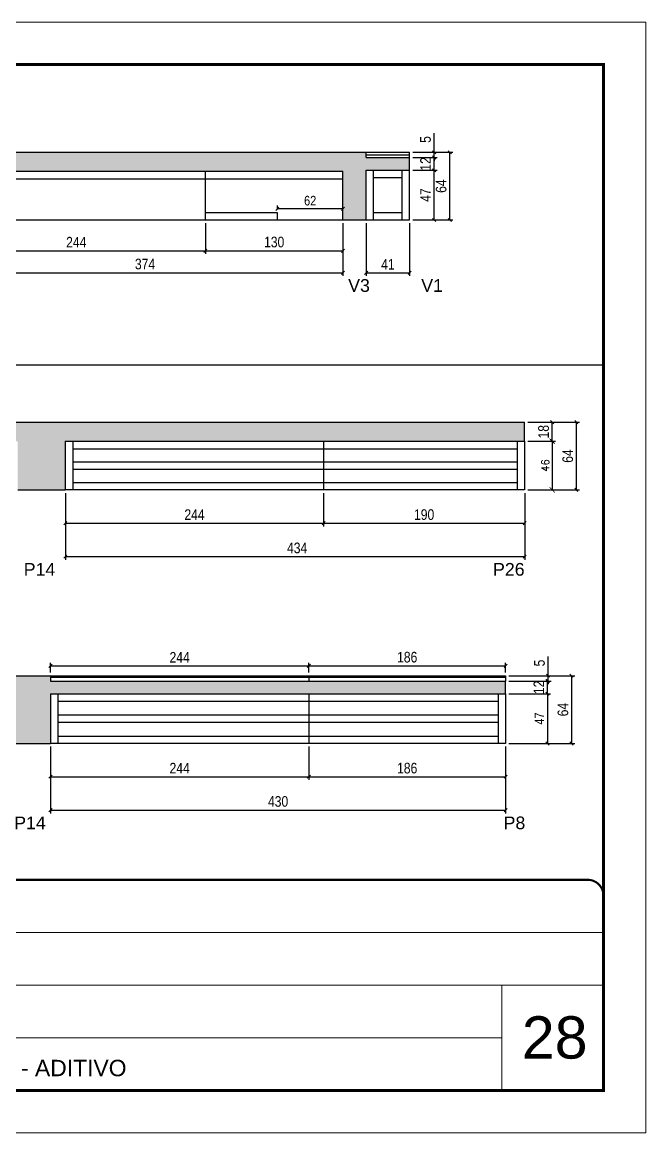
# Model space of a CAD drawing. Extents: x -10448 to -1189, y -11772 to 17235.
# Drawn here: x -4784 to -4195, y 8903 to 9953 of the extents above; entities that cross this region are included whole.
import ezdxf

# ---------------------------------------------------------------- set-up
doc = ezdxf.new("R2010")
doc.units = 0
doc.linetypes.add('CONTINUO', pattern=[0])
doc.linetypes.add('DASHED', pattern=[0.75, 0.5, -0.25])
for name, color, linetype in [('5', 5, 'Continuous'), ('COTA', 241, 'Continuous'), ('Painéis', 200, 'Continuous'), ('SARR_2.2x7', 40, 'Continuous'), ('SARR_EDITAR', 141, 'Continuous')]:
    doc.layers.add(name, color=color, linetype=linetype)
for name, color, linetype, lineweight in [('CARIMBO', 255, 'Continuous', 9), ('Folhas', 255, 'Continuous', 9), ('SARRAFO DE PRESSAO', 251, 'DASHED', 9)]:
    doc.layers.add(name, color=color, linetype=linetype, lineweight=lineweight)
doc.styles.add('ARIAL', font='arial.ttf')
doc.styles.add('COTA TECNICA', font='techl___.ttf', dxfattribs={"height": 10})
doc.styles.add('COTA TECNICA-50', font='techl___.ttf', dxfattribs={"height": 9})
doc.styles.add('Romans', font='romans.shx')
doc.styles.get("Standard").update_dxf_attribs({"font": 'arial.ttf'})
doc.dimstyles.new('COTA PAINEL-50', dxfattribs={"dimtxt": 9, "dimasz": 3, "dimexe": 3, "dimexo": 3, "dimgap": 3, "dimtad": 1, "dimdec": 1, "dimzin": 12, "dimdsep": 46, "dimtxsty": 'COTA TECNICA-50', "dimblk1": 'OBLIQUE', "dimblk2": 'OBLIQUE', "dimsah": 1, "dimcen": 0.9, "dimclrd": 4, "dimclre": 4, "dimclrt": 240, "dimadec": 1, "dimazin": 3, "dimtfac": 1, "dimtdec": 1, "dimtmove": 0, "dimatfit": 3, "dimfxl": 1, "dimtolj": 1, "dimtzin": 12, "dimarcsym": 0})
doc.dimstyles.new('Cota Paínel', dxfattribs={"dimtxt": 7, "dimasz": 5, "dimexe": 3, "dimexo": 3, "dimgap": 3, "dimtad": 1, "dimdec": 1, "dimzin": 12, "dimdsep": 46, "dimtxsty": 'Romans', "dimblk": 'ARCHTICK', "dimcen": 0, "dimclrd": 4, "dimclre": 4, "dimclrt": 1, "dimadec": 1, "dimazin": 3, "dimtfac": 1, "dimtdec": 1, "dimtmove": 0, "dimatfit": 3, "dimldrblk": 'OBLIQUE', "dimfxl": 1, "dimtolj": 1, "dimtzin": 12, "dimarcsym": 0})
doc.dimstyles.new('PAINEL', dxfattribs={"dimtxt": 10, "dimasz": 3, "dimexe": 3, "dimexo": 3, "dimgap": 3, "dimtad": 1, "dimdec": 1, "dimzin": 12, "dimdsep": 46, "dimtxsty": 'COTA TECNICA', "dimblk1": 'OBLIQUE', "dimblk2": 'OBLIQUE', "dimsah": 1, "dimcen": 0.9, "dimclrd": 4, "dimclre": 4, "dimclrt": 240, "dimadec": 1, "dimazin": 3, "dimtfac": 1, "dimtdec": 1, "dimtmove": 0, "dimatfit": 3, "dimfxl": 1, "dimtolj": 1, "dimtzin": 12, "dimarcsym": 0})

# ---------------------------------------------------------------- blocks, each defined once
blk = doc.blocks.new('9999999999')
at = {"color": 30, "linetype": 'CONTINUO'}
for p, q in [((98564.6, 34379.6), (99584, 34379.6)), ((98564.6, 34329.8), (99488, 34329.8)), ((99584, 34329.8), (99488, 34329.8)), ((99488, 34329.8), (99488, 34230.2)), ((98564.6, 34280), (99488, 34280))]:
    blk.add_line(p, q, dxfattribs=at)
at = {"color": 30, "linetype": 'CONTINUO', "const_width": 2}
blk.add_lwpolyline([(99584, 34230.2), (99584, 34414.4, 0.414214), (99569, 34429.4), (98229, 34429.4, 0.414214), (98214, 34414.4), (98214, 34245.2, 0.414214), (98229, 34230.2), (99584, 34230.2)], format="xyb", dxfattribs=at)
at = {"layer": 'Folhas'}
blk.add_lwpolyline([(98139, 34190.2), (99624, 34190.2), (99624, 35240.2), (98139, 35240.2)], close=True, dxfattribs=at)
at = {"layer": 'Folhas', "color": 30, "const_width": 3}
blk.add_lwpolyline([(98214, 34230.2), (99584, 34230.2), (99584, 35200.2), (98214, 35200.2)], close=True, dxfattribs=at)
at = {"color": 7, "linetype": 'Continuous', "ltscale": 5, "style": 'ARIAL'}
blk.add_text('LATERAL DE VIGA - ADITIVO', height=15.483, dxfattribs=at).set_placement((98837.7, 34243.7))
blk = doc.blocks.new('_Oblique')
at = {"color": 0, "linetype": 'ByBlock', "lineweight": -2}
blk.add_line((-0.5, -0.5), (0.5, 0.5), dxfattribs=at)
blk = doc.blocks.new('*D708')
at = {"layer": 'COTA', "color": 4, "linetype": 'ByBlock', "lineweight": -2, "transparency": 16777216}
for p, q in [((-4854.9, 9762.8), (-4854.9, 9733.7)), ((-4610.9, 9762.8), (-4610.9, 9733.7)), ((-4854.9, 9736.7), (-4610.9, 9736.7))]:
    blk.add_line(p, q, dxfattribs=at)
at = {"layer": 'Defpoints', "color": 0, "linetype": 'ByBlock', "transparency": 16777216}
for p in [(-4854.9, 9765.8), (-4610.9, 9765.8), (-4610.9, 9736.7)]:
    blk.add_point(p, dxfattribs=at)
at = {"layer": 'COTA', "color": 4, "linetype": 'ByBlock', "lineweight": -2, "transparency": 16777216, "xscale": 3, "yscale": 3, "zscale": 3, "rotation": 180}
blk.add_blockref('_Oblique', (-4854.9, 9736.7), dxfattribs=at)
at = {"layer": 'COTA', "color": 4, "linetype": 'ByBlock', "lineweight": -2, "transparency": 16777216, "xscale": 3, "yscale": 3, "zscale": 3}
blk.add_blockref('_Oblique', (-4610.9, 9736.7), dxfattribs=at)
at = {"layer": 'COTA', "color": 240, "linetype": 'ByBlock', "transparency": 16777216, "insert": (-4732.9, 9744.8), "char_height": 10, "attachment_point": 5, "style": 'COTA TECNICA'}
blk.add_mtext('\\A1;244', dxfattribs=at)
blk = doc.blocks.new('*D709')
at = {"layer": 'COTA', "color": 4, "linetype": 'ByBlock', "lineweight": -2, "transparency": 16777216}
for p, q in [((-4610.9, 9762.8), (-4610.9, 9733.7)), ((-4480.9, 9762.8), (-4480.9, 9733.7)), ((-4610.9, 9736.7), (-4480.9, 9736.7))]:
    blk.add_line(p, q, dxfattribs=at)
at = {"layer": 'Defpoints', "color": 0, "linetype": 'ByBlock', "transparency": 16777216}
for p in [(-4610.9, 9765.8), (-4480.9, 9765.8), (-4480.9, 9736.7)]:
    blk.add_point(p, dxfattribs=at)
at = {"layer": 'COTA', "color": 4, "linetype": 'ByBlock', "lineweight": -2, "transparency": 16777216, "xscale": 3, "yscale": 3, "zscale": 3, "rotation": 180}
blk.add_blockref('_Oblique', (-4610.9, 9736.7), dxfattribs=at)
at = {"layer": 'COTA', "color": 4, "linetype": 'ByBlock', "lineweight": -2, "transparency": 16777216, "xscale": 3, "yscale": 3, "zscale": 3}
blk.add_blockref('_Oblique', (-4480.9, 9736.7), dxfattribs=at)
at = {"layer": 'COTA', "color": 240, "linetype": 'ByBlock', "transparency": 16777216, "insert": (-4545.9, 9744.9), "char_height": 10, "attachment_point": 5, "style": 'COTA TECNICA'}
blk.add_mtext('\\A1;130', dxfattribs=at)
blk = doc.blocks.new('*D716')
at = {"layer": 'COTA', "color": 4, "linetype": 'ByBlock', "lineweight": -2, "transparency": 16777216}
for p, q in [((-4854.9, 9762.8), (-4854.9, 9712.9)), ((-4480.9, 9762.8), (-4480.9, 9712.9)), ((-4854.9, 9715.9), (-4480.9, 9715.9))]:
    blk.add_line(p, q, dxfattribs=at)
at = {"layer": 'Defpoints', "color": 0, "linetype": 'ByBlock', "transparency": 16777216}
for p in [(-4854.9, 9765.8), (-4480.9, 9765.8), (-4480.9, 9715.9)]:
    blk.add_point(p, dxfattribs=at)
at = {"layer": 'COTA', "color": 4, "linetype": 'ByBlock', "lineweight": -2, "transparency": 16777216, "xscale": 3, "yscale": 3, "zscale": 3, "rotation": 180}
blk.add_blockref('_Oblique', (-4854.9, 9715.9), dxfattribs=at)
at = {"layer": 'COTA', "color": 4, "linetype": 'ByBlock', "lineweight": -2, "transparency": 16777216, "xscale": 3, "yscale": 3, "zscale": 3}
blk.add_blockref('_Oblique', (-4480.9, 9715.9), dxfattribs=at)
at = {"layer": 'COTA', "color": 240, "linetype": 'ByBlock', "transparency": 16777216, "insert": (-4667.9, 9724.1), "char_height": 10, "attachment_point": 5, "style": 'COTA TECNICA'}
blk.add_mtext('\\A1;374', dxfattribs=at)
blk = doc.blocks.new('*D718')
at = {"layer": 'COTA', "color": 4, "linetype": 'ByBlock', "lineweight": -2, "transparency": 16777216}
for p, q in [((-4458.9, 9762.8), (-4458.9, 9712.9)), ((-4417.9, 9762.8), (-4417.9, 9712.9)), ((-4458.9, 9715.9), (-4417.9, 9715.9))]:
    blk.add_line(p, q, dxfattribs=at)
at = {"layer": 'Defpoints', "color": 0, "linetype": 'ByBlock', "transparency": 16777216}
for p in [(-4458.9, 9765.8), (-4417.9, 9765.8), (-4417.9, 9715.9)]:
    blk.add_point(p, dxfattribs=at)
at = {"layer": 'COTA', "color": 4, "linetype": 'ByBlock', "lineweight": -2, "transparency": 16777216, "xscale": 3, "yscale": 3, "zscale": 3, "rotation": 180}
blk.add_blockref('_Oblique', (-4458.9, 9715.9), dxfattribs=at)
at = {"layer": 'COTA', "color": 4, "linetype": 'ByBlock', "lineweight": -2, "transparency": 16777216, "xscale": 3, "yscale": 3, "zscale": 3}
blk.add_blockref('_Oblique', (-4417.9, 9715.9), dxfattribs=at)
at = {"layer": 'COTA', "color": 240, "linetype": 'ByBlock', "transparency": 16777216, "insert": (-4438.4, 9723.9), "char_height": 10, "attachment_point": 5, "style": 'COTA TECNICA'}
blk.add_mtext('\\A1;41', dxfattribs=at)
blk = doc.blocks.new('*D710')
at = {"layer": 'COTA', "color": 4, "linetype": 'ByBlock', "lineweight": -2, "transparency": 16777216}
for p, q in [((-4414.9, 9812.8), (-4391.8, 9812.8)), ((-4394.8, 9765.8), (-4394.8, 9812.8)), ((-4414.9, 9765.8), (-4391.8, 9765.8))]:
    blk.add_line(p, q, dxfattribs=at)
at = {"layer": 'Defpoints', "color": 0, "linetype": 'ByBlock', "transparency": 16777216}
for p in [(-4417.9, 9812.8), (-4394.8, 9812.8), (-4417.9, 9765.8)]:
    blk.add_point(p, dxfattribs=at)
at = {"layer": 'COTA', "color": 4, "linetype": 'ByBlock', "lineweight": -2, "transparency": 16777216, "xscale": 3, "yscale": 3, "zscale": 3}
for p, rotation in [((-4394.8, 9812.8), 90), ((-4394.8, 9765.8), 270)]:
    blk.add_blockref('_Oblique', p, dxfattribs=dict(at, rotation=rotation))
at = {"layer": 'COTA', "color": 240, "linetype": 'ByBlock', "transparency": 16777216, "insert": (-4402.9, 9789.3), "char_height": 10, "attachment_point": 5, "rotation": 90, "style": 'COTA TECNICA'}
blk.add_mtext('\\A1;47', dxfattribs=at)
blk = doc.blocks.new('*D711')
at = {"layer": 'COTA', "color": 4, "linetype": 'ByBlock', "lineweight": -2, "transparency": 16777216}
for p, q in [((-4414.9, 9824.8), (-4391.8, 9824.8)), ((-4394.8, 9812.8), (-4394.8, 9824.8)), ((-4414.9, 9812.8), (-4391.8, 9812.8))]:
    blk.add_line(p, q, dxfattribs=at)
at = {"layer": 'Defpoints', "color": 0, "linetype": 'ByBlock', "transparency": 16777216}
for p in [(-4417.9, 9824.8), (-4394.8, 9824.8), (-4417.9, 9812.8)]:
    blk.add_point(p, dxfattribs=at)
at = {"layer": 'COTA', "color": 4, "linetype": 'ByBlock', "lineweight": -2, "transparency": 16777216, "xscale": 3, "yscale": 3, "zscale": 3}
for p, rotation in [((-4394.8, 9824.8), 90), ((-4394.8, 9812.8), 270)]:
    blk.add_blockref('_Oblique', p, dxfattribs=dict(at, rotation=rotation))
at = {"layer": 'COTA', "color": 240, "linetype": 'ByBlock', "transparency": 16777216, "insert": (-4402.9, 9818.8), "char_height": 10, "attachment_point": 5, "rotation": 90, "style": 'COTA TECNICA'}
blk.add_mtext('\\A1;12', dxfattribs=at)
blk = doc.blocks.new('*D712')
at = {"layer": 'COTA', "color": 4, "linetype": 'ByBlock', "lineweight": -2, "transparency": 16777216}
for p, q in [((-4414.9, 9829.8), (-4377, 9829.8)), ((-4380, 9765.8), (-4380, 9829.8)), ((-4414.9, 9765.8), (-4377, 9765.8))]:
    blk.add_line(p, q, dxfattribs=at)
at = {"layer": 'Defpoints', "color": 0, "linetype": 'ByBlock', "transparency": 16777216}
for p in [(-4417.9, 9829.8), (-4380, 9829.8), (-4417.9, 9765.8)]:
    blk.add_point(p, dxfattribs=at)
at = {"layer": 'COTA', "color": 4, "linetype": 'ByBlock', "lineweight": -2, "transparency": 16777216, "xscale": 3, "yscale": 3, "zscale": 3}
for p, rotation in [((-4380, 9829.8), 90), ((-4380, 9765.8), 270)]:
    blk.add_blockref('_Oblique', p, dxfattribs=dict(at, rotation=rotation))
at = {"layer": 'COTA', "color": 240, "linetype": 'ByBlock', "transparency": 16777216, "insert": (-4388.1, 9797.8), "char_height": 10, "attachment_point": 5, "rotation": 90, "style": 'COTA TECNICA'}
blk.add_mtext('\\A1;64', dxfattribs=at)
blk = doc.blocks.new('*D719')
at = {"layer": 'COTA', "color": 4, "linetype": 'ByBlock', "lineweight": -2, "transparency": 16777216}
for p, q in [((-4394.8, 9829.8), (-4394.8, 9847.9)), ((-4414.9, 9829.8), (-4391.8, 9829.8)), ((-4394.8, 9824.8), (-4394.8, 9829.8)), ((-4414.9, 9824.8), (-4391.8, 9824.8)), ((-4394.8, 9824.8), (-4394.8, 9821.8))]:
    blk.add_line(p, q, dxfattribs=at)
at = {"layer": 'Defpoints', "color": 0, "linetype": 'ByBlock', "transparency": 16777216}
for p in [(-4417.9, 9829.8), (-4394.8, 9829.8), (-4417.9, 9824.8)]:
    blk.add_point(p, dxfattribs=at)
at = {"layer": 'COTA', "color": 4, "linetype": 'ByBlock', "lineweight": -2, "transparency": 16777216, "xscale": 3, "yscale": 3, "zscale": 3}
for p, rotation in [((-4394.8, 9829.8), 270), ((-4394.8, 9824.8), 90)]:
    blk.add_blockref('_Oblique', p, dxfattribs=dict(at, rotation=rotation))
at = {"layer": 'COTA', "color": 240, "linetype": 'ByBlock', "transparency": 16777216, "insert": (-4402.9, 9841.9), "char_height": 10, "attachment_point": 5, "rotation": 90, "style": 'COTA TECNICA'}
blk.add_mtext('\\A1;5', dxfattribs=at)
blk = doc.blocks.new('*D723')
at = {"layer": 'COTA', "color": 4, "linetype": 'ByBlock', "lineweight": -2, "transparency": 16777216}
for p, q in [((-4542.9, 9775.8), (-4542.9, 9779.4)), ((-4480.9, 9776.4), (-4542.9, 9776.4)), ((-4480.9, 9768.8), (-4480.9, 9779.4))]:
    blk.add_line(p, q, dxfattribs=at)
at = {"layer": 'Defpoints', "color": 0, "linetype": 'ByBlock', "transparency": 16777216}
for p in [(-4542.9, 9776.4), (-4542.9, 9772.8), (-4480.9, 9765.8)]:
    blk.add_point(p, dxfattribs=at)
at = {"layer": 'COTA', "color": 4, "linetype": 'ByBlock', "lineweight": -2, "transparency": 16777216, "xscale": 3, "yscale": 3, "zscale": 3, "rotation": 180}
blk.add_blockref('_Oblique', (-4542.9, 9776.4), dxfattribs=at)
at = {"layer": 'COTA', "color": 4, "linetype": 'ByBlock', "lineweight": -2, "transparency": 16777216, "xscale": 3, "yscale": 3, "zscale": 3}
blk.add_blockref('_Oblique', (-4480.9, 9776.4), dxfattribs=at)
at = {"layer": 'COTA', "color": 240, "linetype": 'ByBlock', "transparency": 16777216, "insert": (-4511.9, 9784), "char_height": 9, "attachment_point": 5, "style": 'COTA TECNICA-50'}
blk.add_mtext('\\A1;62', dxfattribs=at)
blk = doc.blocks.new('*D741')
at = {"layer": 'COTA', "color": 4, "linetype": 'ByBlock', "lineweight": -2, "transparency": 16777216}
for p, q in [((-4743.2, 9507.6), (-4743.2, 9476.1)), ((-4499.2, 9507.6), (-4499.2, 9476.1)), ((-4743.2, 9479.1), (-4499.2, 9479.1))]:
    blk.add_line(p, q, dxfattribs=at)
at = {"layer": 'Defpoints', "color": 0, "linetype": 'ByBlock', "transparency": 16777216}
for p in [(-4743.2, 9510.6), (-4499.2, 9510.6), (-4499.2, 9479.1)]:
    blk.add_point(p, dxfattribs=at)
at = {"layer": 'COTA', "color": 4, "linetype": 'ByBlock', "lineweight": -2, "transparency": 16777216, "xscale": 3, "yscale": 3, "zscale": 3, "rotation": 180}
blk.add_blockref('_Oblique', (-4743.2, 9479.1), dxfattribs=at)
at = {"layer": 'COTA', "color": 4, "linetype": 'ByBlock', "lineweight": -2, "transparency": 16777216, "xscale": 3, "yscale": 3, "zscale": 3}
blk.add_blockref('_Oblique', (-4499.2, 9479.1), dxfattribs=at)
at = {"layer": 'COTA', "color": 240, "linetype": 'ByBlock', "transparency": 16777216, "insert": (-4621.2, 9487.2), "char_height": 10, "attachment_point": 5, "style": 'COTA TECNICA'}
blk.add_mtext('\\A1;244', dxfattribs=at)
blk = doc.blocks.new('*D728')
at = {"layer": 'COTA', "color": 4, "linetype": 'ByBlock', "lineweight": -2, "transparency": 16777216}
for p, q in [((-4499.2, 9507.6), (-4499.2, 9476.1)), ((-4309.2, 9507.6), (-4309.2, 9476.1)), ((-4499.2, 9479.1), (-4309.2, 9479.1))]:
    blk.add_line(p, q, dxfattribs=at)
at = {"layer": 'Defpoints', "color": 0, "linetype": 'ByBlock', "transparency": 16777216}
for p in [(-4499.2, 9510.6), (-4309.2, 9510.6), (-4309.2, 9479.1)]:
    blk.add_point(p, dxfattribs=at)
at = {"layer": 'COTA', "color": 4, "linetype": 'ByBlock', "lineweight": -2, "transparency": 16777216, "xscale": 3, "yscale": 3, "zscale": 3, "rotation": 180}
blk.add_blockref('_Oblique', (-4499.2, 9479.1), dxfattribs=at)
at = {"layer": 'COTA', "color": 4, "linetype": 'ByBlock', "lineweight": -2, "transparency": 16777216, "xscale": 3, "yscale": 3, "zscale": 3}
blk.add_blockref('_Oblique', (-4309.2, 9479.1), dxfattribs=at)
at = {"layer": 'COTA', "color": 240, "linetype": 'ByBlock', "transparency": 16777216, "insert": (-4404.2, 9487.2), "char_height": 10, "attachment_point": 5, "style": 'COTA TECNICA'}
blk.add_mtext('\\A1;190', dxfattribs=at)
blk = doc.blocks.new('*D729')
at = {"layer": 'COTA', "color": 4, "linetype": 'ByBlock', "lineweight": -2, "transparency": 16777216}
for p, q in [((-4743.2, 9507.6), (-4743.2, 9444.5)), ((-4309.2, 9507.6), (-4309.2, 9444.5)), ((-4743.2, 9447.5), (-4309.2, 9447.5))]:
    blk.add_line(p, q, dxfattribs=at)
at = {"layer": 'Defpoints', "color": 0, "linetype": 'ByBlock', "transparency": 16777216}
for p in [(-4743.2, 9510.6), (-4309.2, 9510.6), (-4309.2, 9447.5)]:
    blk.add_point(p, dxfattribs=at)
at = {"layer": 'COTA', "color": 4, "linetype": 'ByBlock', "lineweight": -2, "transparency": 16777216, "xscale": 3, "yscale": 3, "zscale": 3, "rotation": 180}
blk.add_blockref('_Oblique', (-4743.2, 9447.5), dxfattribs=at)
at = {"layer": 'COTA', "color": 4, "linetype": 'ByBlock', "lineweight": -2, "transparency": 16777216, "xscale": 3, "yscale": 3, "zscale": 3}
blk.add_blockref('_Oblique', (-4309.2, 9447.5), dxfattribs=at)
at = {"layer": 'COTA', "color": 240, "linetype": 'ByBlock', "transparency": 16777216, "insert": (-4524.2, 9455.7), "char_height": 10, "attachment_point": 5, "style": 'COTA TECNICA'}
blk.add_mtext('\\A1;434', dxfattribs=at)
blk = doc.blocks.new('_ArchTick')
at = {"color": 0, "linetype": 'ByBlock', "const_width": 0.15}
blk.add_lwpolyline([(-0.5, -0.5), (0.5, 0.5)], dxfattribs=at)
blk = doc.blocks.new('*D730')
at = {"layer": 'COTA', "color": 4, "lineweight": -2, "transparency": 16777216}
for p, q in [((-4306.2, 9556.6), (-4280.2, 9556.6)), ((-4283.2, 9556.6), (-4283.2, 9510.6)), ((-4306.2, 9510.6), (-4280.2, 9510.6))]:
    blk.add_line(p, q, dxfattribs=at)
at = {"layer": 'Defpoints', "color": 0, "transparency": 16777216}
for p in [(-4309.2, 9556.6), (-4309.2, 9510.6), (-4283.2, 9510.6)]:
    blk.add_point(p, dxfattribs=at)
at = {"layer": 'COTA', "color": 4, "lineweight": -2, "transparency": 16777216, "xscale": 5, "yscale": 5, "zscale": 5}
for p, rotation in [((-4283.2, 9556.6), 90), ((-4283.2, 9510.6), 270)]:
    blk.add_blockref('_ArchTick', p, dxfattribs=dict(at, rotation=rotation))
at = {"layer": 'COTA', "color": 1, "transparency": 16777216, "insert": (-4289.7, 9533.6), "char_height": 7, "attachment_point": 5, "rotation": 90, "style": 'Romans'}
blk.add_mtext('\\A1;46', dxfattribs=at)
blk = doc.blocks.new('*D731')
at = {"layer": 'COTA', "color": 4, "linetype": 'ByBlock', "lineweight": -2, "transparency": 16777216}
for p, q in [((-4306.2, 9574.6), (-4280.2, 9574.6)), ((-4283.2, 9556.6), (-4283.2, 9574.6)), ((-4306.2, 9556.6), (-4280.2, 9556.6))]:
    blk.add_line(p, q, dxfattribs=at)
at = {"layer": 'Defpoints', "color": 0, "linetype": 'ByBlock', "transparency": 16777216}
for p in [(-4309.2, 9574.6), (-4283.2, 9574.6), (-4309.2, 9556.6)]:
    blk.add_point(p, dxfattribs=at)
at = {"layer": 'COTA', "color": 4, "linetype": 'ByBlock', "lineweight": -2, "transparency": 16777216, "xscale": 3, "yscale": 3, "zscale": 3}
for p, rotation in [((-4283.2, 9574.6), 90), ((-4283.2, 9556.6), 270)]:
    blk.add_blockref('_Oblique', p, dxfattribs=dict(at, rotation=rotation))
at = {"layer": 'COTA', "color": 240, "linetype": 'ByBlock', "transparency": 16777216, "insert": (-4291.3, 9565.6), "char_height": 10, "attachment_point": 5, "rotation": 90, "style": 'COTA TECNICA'}
blk.add_mtext('\\A1;18', dxfattribs=at)
blk = doc.blocks.new('*D732')
at = {"layer": 'COTA', "color": 4, "linetype": 'ByBlock', "lineweight": -2, "transparency": 16777216}
for p, q in [((-4306.2, 9574.6), (-4257.4, 9574.6)), ((-4260.4, 9574.6), (-4260.4, 9510.6)), ((-4306.2, 9510.6), (-4257.4, 9510.6))]:
    blk.add_line(p, q, dxfattribs=at)
at = {"layer": 'Defpoints', "color": 0, "linetype": 'ByBlock', "transparency": 16777216}
for p in [(-4309.2, 9574.6), (-4309.2, 9510.6), (-4260.4, 9510.6)]:
    blk.add_point(p, dxfattribs=at)
at = {"layer": 'COTA', "color": 4, "linetype": 'ByBlock', "lineweight": -2, "transparency": 16777216, "xscale": 3, "yscale": 3, "zscale": 3}
for p, rotation in [((-4260.4, 9574.6), 90), ((-4260.4, 9510.6), 270)]:
    blk.add_blockref('_Oblique', p, dxfattribs=dict(at, rotation=rotation))
at = {"layer": 'COTA', "color": 240, "linetype": 'ByBlock', "transparency": 16777216, "insert": (-4268.5, 9542.6), "char_height": 10, "attachment_point": 5, "rotation": 90, "style": 'COTA TECNICA'}
blk.add_mtext('\\A1;64', dxfattribs=at)
blk = doc.blocks.new('*D744')
at = {"layer": 'COTA', "color": 4, "linetype": 'ByBlock', "lineweight": -2, "transparency": 16777216}
for p, q in [((-4757.2, 9267.9), (-4757.2, 9236.4)), ((-4513.2, 9267.9), (-4513.2, 9236.4)), ((-4757.2, 9239.4), (-4513.2, 9239.4))]:
    blk.add_line(p, q, dxfattribs=at)
at = {"layer": 'Defpoints', "color": 0, "linetype": 'ByBlock', "transparency": 16777216}
for p in [(-4757.2, 9270.9), (-4513.2, 9270.9), (-4513.2, 9239.4)]:
    blk.add_point(p, dxfattribs=at)
at = {"layer": 'COTA', "color": 4, "linetype": 'ByBlock', "lineweight": -2, "transparency": 16777216, "xscale": 3, "yscale": 3, "zscale": 3, "rotation": 180}
blk.add_blockref('_Oblique', (-4757.2, 9239.4), dxfattribs=at)
at = {"layer": 'COTA', "color": 4, "linetype": 'ByBlock', "lineweight": -2, "transparency": 16777216, "xscale": 3, "yscale": 3, "zscale": 3}
blk.add_blockref('_Oblique', (-4513.2, 9239.4), dxfattribs=at)
at = {"layer": 'COTA', "color": 240, "linetype": 'ByBlock', "transparency": 16777216, "insert": (-4635.2, 9247.5), "char_height": 10, "attachment_point": 5, "style": 'COTA TECNICA'}
blk.add_mtext('\\A1;244', dxfattribs=at)
blk = doc.blocks.new('*D745')
at = {"layer": 'COTA', "color": 4, "linetype": 'ByBlock', "lineweight": -2, "transparency": 16777216}
for p, q in [((-4513.2, 9267.9), (-4513.2, 9236.4)), ((-4327.2, 9267.9), (-4327.2, 9236.4)), ((-4513.2, 9239.4), (-4327.2, 9239.4))]:
    blk.add_line(p, q, dxfattribs=at)
at = {"layer": 'Defpoints', "color": 0, "linetype": 'ByBlock', "transparency": 16777216}
for p in [(-4513.2, 9270.9), (-4327.2, 9270.9), (-4327.2, 9239.4)]:
    blk.add_point(p, dxfattribs=at)
at = {"layer": 'COTA', "color": 4, "linetype": 'ByBlock', "lineweight": -2, "transparency": 16777216, "xscale": 3, "yscale": 3, "zscale": 3, "rotation": 180}
blk.add_blockref('_Oblique', (-4513.2, 9239.4), dxfattribs=at)
at = {"layer": 'COTA', "color": 4, "linetype": 'ByBlock', "lineweight": -2, "transparency": 16777216, "xscale": 3, "yscale": 3, "zscale": 3}
blk.add_blockref('_Oblique', (-4327.2, 9239.4), dxfattribs=at)
at = {"layer": 'COTA', "color": 240, "linetype": 'ByBlock', "transparency": 16777216, "insert": (-4420.2, 9247.5), "char_height": 10, "attachment_point": 5, "style": 'COTA TECNICA'}
blk.add_mtext('\\A1;186', dxfattribs=at)
blk = doc.blocks.new('*D734')
at = {"layer": 'COTA', "color": 4, "linetype": 'ByBlock', "lineweight": -2, "transparency": 16777216}
for p, q in [((-4757.2, 9267.9), (-4757.2, 9204.8)), ((-4327.2, 9267.9), (-4327.2, 9204.8)), ((-4757.2, 9207.8), (-4327.2, 9207.8))]:
    blk.add_line(p, q, dxfattribs=at)
at = {"layer": 'Defpoints', "color": 0, "linetype": 'ByBlock', "transparency": 16777216}
for p in [(-4757.2, 9270.9), (-4327.2, 9270.9), (-4327.2, 9207.8)]:
    blk.add_point(p, dxfattribs=at)
at = {"layer": 'COTA', "color": 4, "linetype": 'ByBlock', "lineweight": -2, "transparency": 16777216, "xscale": 3, "yscale": 3, "zscale": 3, "rotation": 180}
blk.add_blockref('_Oblique', (-4757.2, 9207.8), dxfattribs=at)
at = {"layer": 'COTA', "color": 4, "linetype": 'ByBlock', "lineweight": -2, "transparency": 16777216, "xscale": 3, "yscale": 3, "zscale": 3}
blk.add_blockref('_Oblique', (-4327.2, 9207.8), dxfattribs=at)
at = {"layer": 'COTA', "color": 240, "linetype": 'ByBlock', "transparency": 16777216, "insert": (-4542.2, 9216), "char_height": 10, "attachment_point": 5, "style": 'COTA TECNICA'}
blk.add_mtext('\\A1;430', dxfattribs=at)
blk = doc.blocks.new('*D746')
at = {"layer": 'COTA', "color": 4, "linetype": 'ByBlock', "lineweight": -2, "transparency": 16777216}
for p, q in [((-4757.2, 9337.9), (-4757.2, 9347.2)), ((-4513.2, 9337.9), (-4513.2, 9347.2)), ((-4757.2, 9344.2), (-4513.2, 9344.2))]:
    blk.add_line(p, q, dxfattribs=at)
at = {"layer": 'Defpoints', "color": 0, "linetype": 'ByBlock', "transparency": 16777216}
for p in [(-4757.2, 9334.9), (-4513.2, 9344.2), (-4513.2, 9334.9)]:
    blk.add_point(p, dxfattribs=at)
at = {"layer": 'COTA', "color": 4, "linetype": 'ByBlock', "lineweight": -2, "transparency": 16777216, "xscale": 3, "yscale": 3, "zscale": 3, "rotation": 180}
blk.add_blockref('_Oblique', (-4757.2, 9344.2), dxfattribs=at)
at = {"layer": 'COTA', "color": 4, "linetype": 'ByBlock', "lineweight": -2, "transparency": 16777216, "xscale": 3, "yscale": 3, "zscale": 3}
blk.add_blockref('_Oblique', (-4513.2, 9344.2), dxfattribs=at)
at = {"layer": 'COTA', "color": 240, "linetype": 'ByBlock', "transparency": 16777216, "insert": (-4635.2, 9352.3), "char_height": 10, "attachment_point": 5, "style": 'COTA TECNICA'}
blk.add_mtext('\\A1;244', dxfattribs=at)
blk = doc.blocks.new('*D747')
at = {"layer": 'COTA', "color": 4, "linetype": 'ByBlock', "lineweight": -2, "transparency": 16777216}
for p, q in [((-4513.2, 9337.9), (-4513.2, 9347.2)), ((-4327.2, 9337.9), (-4327.2, 9347.2)), ((-4513.2, 9344.2), (-4327.2, 9344.2))]:
    blk.add_line(p, q, dxfattribs=at)
at = {"layer": 'Defpoints', "color": 0, "linetype": 'ByBlock', "transparency": 16777216}
for p in [(-4513.2, 9334.9), (-4327.2, 9344.2), (-4327.2, 9334.9)]:
    blk.add_point(p, dxfattribs=at)
at = {"layer": 'COTA', "color": 4, "linetype": 'ByBlock', "lineweight": -2, "transparency": 16777216, "xscale": 3, "yscale": 3, "zscale": 3, "rotation": 180}
blk.add_blockref('_Oblique', (-4513.2, 9344.2), dxfattribs=at)
at = {"layer": 'COTA', "color": 4, "linetype": 'ByBlock', "lineweight": -2, "transparency": 16777216, "xscale": 3, "yscale": 3, "zscale": 3}
blk.add_blockref('_Oblique', (-4327.2, 9344.2), dxfattribs=at)
at = {"layer": 'COTA', "color": 240, "linetype": 'ByBlock', "transparency": 16777216, "insert": (-4420.2, 9352.4), "char_height": 10, "attachment_point": 5, "style": 'COTA TECNICA'}
blk.add_mtext('\\A1;186', dxfattribs=at)
blk = doc.blocks.new('*D736')
at = {"layer": 'COTA', "color": 4, "linetype": 'ByBlock', "lineweight": -2, "transparency": 16777216}
for p, q in [((-4324.2, 9317.9), (-4284.7, 9317.9)), ((-4287.7, 9317.9), (-4287.7, 9270.9)), ((-4324.2, 9270.9), (-4284.7, 9270.9))]:
    blk.add_line(p, q, dxfattribs=at)
at = {"layer": 'Defpoints', "color": 0, "linetype": 'ByBlock', "transparency": 16777216}
for p in [(-4327.2, 9317.9), (-4327.2, 9270.9), (-4287.7, 9270.9)]:
    blk.add_point(p, dxfattribs=at)
at = {"layer": 'COTA', "color": 4, "linetype": 'ByBlock', "lineweight": -2, "transparency": 16777216, "xscale": 3, "yscale": 3, "zscale": 3}
for p, rotation in [((-4287.7, 9317.9), 90), ((-4287.7, 9270.9), 270)]:
    blk.add_blockref('_Oblique', p, dxfattribs=dict(at, rotation=rotation))
at = {"layer": 'COTA', "color": 240, "linetype": 'ByBlock', "transparency": 16777216, "insert": (-4295.3, 9294.4), "char_height": 9, "attachment_point": 5, "rotation": 90, "style": 'COTA TECNICA-50'}
blk.add_mtext('\\A1;47', dxfattribs=at)
blk = doc.blocks.new('*D737')
at = {"layer": 'COTA', "color": 4, "linetype": 'ByBlock', "lineweight": -2, "transparency": 16777216}
for p, q in [((-4324.2, 9329.9), (-4284.7, 9329.9)), ((-4287.7, 9317.9), (-4287.7, 9329.9)), ((-4324.2, 9317.9), (-4284.7, 9317.9))]:
    blk.add_line(p, q, dxfattribs=at)
at = {"layer": 'Defpoints', "color": 0, "linetype": 'ByBlock', "transparency": 16777216}
for p in [(-4327.2, 9329.9), (-4287.7, 9329.9), (-4327.2, 9317.9)]:
    blk.add_point(p, dxfattribs=at)
at = {"layer": 'COTA', "color": 4, "linetype": 'ByBlock', "lineweight": -2, "transparency": 16777216, "xscale": 3, "yscale": 3, "zscale": 3}
for p, rotation in [((-4287.7, 9329.9), 90), ((-4287.7, 9317.9), 270)]:
    blk.add_blockref('_Oblique', p, dxfattribs=dict(at, rotation=rotation))
at = {"layer": 'COTA', "color": 240, "linetype": 'ByBlock', "transparency": 16777216, "insert": (-4295.8, 9323.9), "char_height": 10, "attachment_point": 5, "rotation": 90, "style": 'COTA TECNICA'}
blk.add_mtext('\\A1;12', dxfattribs=at)
blk = doc.blocks.new('*D738')
at = {"layer": 'COTA', "color": 4, "linetype": 'ByBlock', "lineweight": -2, "transparency": 16777216}
for p, q in [((-4324.2, 9334.9), (-4261.9, 9334.9)), ((-4264.9, 9334.9), (-4264.9, 9270.9)), ((-4324.2, 9270.9), (-4261.9, 9270.9))]:
    blk.add_line(p, q, dxfattribs=at)
at = {"layer": 'Defpoints', "color": 0, "linetype": 'ByBlock', "transparency": 16777216}
for p in [(-4327.2, 9334.9), (-4327.2, 9270.9), (-4264.9, 9270.9)]:
    blk.add_point(p, dxfattribs=at)
at = {"layer": 'COTA', "color": 4, "linetype": 'ByBlock', "lineweight": -2, "transparency": 16777216, "xscale": 3, "yscale": 3, "zscale": 3}
for p, rotation in [((-4264.9, 9334.9), 90), ((-4264.9, 9270.9), 270)]:
    blk.add_blockref('_Oblique', p, dxfattribs=dict(at, rotation=rotation))
at = {"layer": 'COTA', "color": 240, "linetype": 'ByBlock', "transparency": 16777216, "insert": (-4273, 9302.9), "char_height": 10, "attachment_point": 5, "rotation": 90, "style": 'COTA TECNICA'}
blk.add_mtext('\\A1;64', dxfattribs=at)
blk = doc.blocks.new('*D739')
at = {"layer": 'COTA', "color": 4, "linetype": 'ByBlock', "lineweight": -2, "transparency": 16777216}
for p, q in [((-4287.1, 9334.9), (-4287.1, 9353)), ((-4324.2, 9334.9), (-4284.1, 9334.9)), ((-4287.1, 9329.9), (-4287.1, 9334.9)), ((-4324.2, 9329.9), (-4284.1, 9329.9)), ((-4287.1, 9329.9), (-4287.1, 9326.9))]:
    blk.add_line(p, q, dxfattribs=at)
at = {"layer": 'Defpoints', "color": 0, "linetype": 'ByBlock', "transparency": 16777216}
for p in [(-4327.2, 9334.9), (-4287.1, 9334.9), (-4327.2, 9329.9)]:
    blk.add_point(p, dxfattribs=at)
at = {"layer": 'COTA', "color": 4, "linetype": 'ByBlock', "lineweight": -2, "transparency": 16777216, "xscale": 3, "yscale": 3, "zscale": 3}
for p, rotation in [((-4287.1, 9334.9), 270), ((-4287.1, 9329.9), 90)]:
    blk.add_blockref('_Oblique', p, dxfattribs=dict(at, rotation=rotation))
at = {"layer": 'COTA', "color": 240, "linetype": 'ByBlock', "transparency": 16777216, "insert": (-4295.2, 9346.9), "char_height": 10, "attachment_point": 5, "rotation": 90, "style": 'COTA TECNICA'}
blk.add_mtext('\\A1;5', dxfattribs=at)

msp = doc.modelspace()

# ---------------------------------------------------------------- hatches: boundary and pattern name
at = {"layer": 'COTA', "linetype": 'ByBlock'}
h = msp.add_hatch(dxfattribs=at)
h.set_pattern_fill('AR-CONC', color=256, scale=0.03)
h.set_pattern_definition([(50, (-140824.2664, -16075.7513), (5.46554007, -0.47817257), [0.5715, -6.2865]), (355, (-140824.2664, -16075.7513), (-1.05730264, 5.73170536), [0.4572, -5.02921753]), (100.4514447, (-140823.811, -16075.791), (4.40823741, 5.25353256), [0.48570026, -5.34270734]), (46.1842, (-140824.2664, -16074.227), (8.13237123, -1.26126984), [0.85725, -9.42975]), (96.6355576, (-140823.589, -16074.3324), (7.122124, 7.42278374), [0.7285507, -8.01406824]), (351.184151, (-140824.266, -16074.227), (7.122124, 7.42278374), [0.685799, -7.54379196]), (21, (-140823.5044, -16074.6083), (4.54843174, -3.06795595), [0.5715, -6.2865]), (326, (-140823.5044, -16074.6083), (1.85406085, 5.52563898), [0.4572, -5.0292]), (71.451445, (-140823.1253, -16074.864), (6.40249258, 2.45768307), [0.48570026, -5.34269813]), (37.5, (-140824.2664, -16075.7513), (0.092658098, 2.536651166), [0, -4.96824, 0, -5.1054, 0, -5.04825]), (7.5, (-140824.2664, -16075.7513), (2.004589875, 3.005417245), [0, -2.91084, 0, -4.85394, 0, -1.92405]), (327.5, (-140825.9656, -16075.7513), (4.067717855, -0.17186232), [0, -1.905, 0, -5.9436, 0, -7.8867]), (317.5, (-140826.7276, -16075.7513), (4.44387544, 0.76279473), [0, -2.4765, 0, -3.94716, 0, -5.6007])])
h.paths.add_polyline_path([(-4417.93, 9812.81), (-4417.93, 9824.81), (-4458.93, 9824.81), (-4458.93, 9829.81), (-4854.93, 9829.81), (-4854.93, 9811.81), (-4480.93, 9811.81), (-4480.93, 9765.81), (-4458.93, 9765.81), (-4458.93, 9812.81)])
h = msp.add_hatch(dxfattribs=at)
h.set_pattern_fill('AR-CONC', color=256, scale=0.03)
h.set_pattern_definition([(50, (-134700.7827, -16330.2063), (5.46554007, -0.47817257), [0.5715, -6.2865]), (355, (-134700.7827, -16330.2063), (-1.05730264, 5.73170536), [0.4572, -5.02921753]), (100.4514447, (-134700.327, -16330.246), (4.40823741, 5.25353256), [0.48570026, -5.34270734]), (46.1842, (-134700.783, -16328.682), (8.13237123, -1.26126984), [0.85725, -9.42975]), (96.6355576, (-134700.105, -16328.7874), (7.122124, 7.42278374), [0.7285507, -8.01406824]), (351.184151, (-134700.783, -16328.682), (7.122124, 7.42278374), [0.685799, -7.54379196]), (21, (-134700.0207, -16329.0633), (4.54843174, -3.06795595), [0.5715, -6.2865]), (326, (-134700.0207, -16329.0633), (1.85406085, 5.52563898), [0.4572, -5.0292]), (71.451445, (-134699.6417, -16329.319), (6.40249258, 2.45768307), [0.48570026, -5.34269813]), (37.5, (-134700.7827, -16330.2063), (0.092658098, 2.536651166), [0, -4.96824, 0, -5.1054, 0, -5.04825]), (7.5, (-134700.7827, -16330.2063), (2.004589875, 3.005417245), [0, -2.91084, 0, -4.85394, 0, -1.92405]), (327.5, (-134702.482, -16330.2063), (4.067717855, -0.17186232), [0, -1.905, 0, -5.9436, 0, -7.8867]), (317.5, (-134703.244, -16330.2063), (4.44387544, 0.76279473), [0, -2.4765, 0, -3.94716, 0, -5.6007])])
h.paths.add_polyline_path([(-4743.24, 9510.55), (-4743.24, 9556.55), (-4309.24, 9556.55), (-4309.24, 9574.55), (-5222.24, 9574.55), (-5222.24, 9556.55), (-4788.24, 9556.55), (-4788.24, 9510.55)])
h = msp.add_hatch(dxfattribs=at)
h.set_pattern_fill('AR-CONC', color=256, scale=0.03)
h.set_pattern_definition([(50, (-134700.7827, -16277.1414), (5.46554007, -0.47817257), [0.5715, -6.2865]), (355, (-134700.7827, -16277.1414), (-1.05730264, 5.73170536), [0.4572, -5.02921753]), (100.4514447, (-134700.327, -16277.1813), (4.40823741, 5.25353256), [0.48570026, -5.34270734]), (46.1842, (-134700.783, -16275.6174), (8.13237123, -1.26126984), [0.85725, -9.42975]), (96.6355576, (-134700.105, -16275.7225), (7.122124, 7.42278374), [0.7285507, -8.01406824]), (351.184151, (-134700.783, -16275.6174), (7.122124, 7.42278374), [0.685799, -7.54379196]), (21, (-134700.0207, -16275.9984), (4.54843174, -3.06795595), [0.5715, -6.2865]), (326, (-134700.0207, -16275.9984), (1.85406085, 5.52563898), [0.4572, -5.0292]), (71.451445, (-134699.6417, -16276.254), (6.40249258, 2.45768307), [0.48570026, -5.34269813]), (37.5, (-134700.7827, -16277.1414), (0.092658098, 2.536651166), [0, -4.96824, 0, -5.1054, 0, -5.04825]), (7.5, (-134700.7827, -16277.1414), (2.004589875, 3.005417245), [0, -2.91084, 0, -4.85394, 0, -1.92405]), (327.5, (-134702.482, -16277.1414), (4.067717855, -0.17186232), [0, -1.905, 0, -5.9436, 0, -7.8867]), (317.5, (-134703.244, -16277.1414), (4.44387544, 0.76279473), [0, -2.4765, 0, -3.94716, 0, -5.6007])])
h.paths.add_polyline_path([(-4792.24, 9270.86), (-4757.24, 9270.86), (-4757.24, 9317.86), (-4327.24, 9317.86), (-4327.24, 9329.86), (-4757.24, 9329.86), (-4757.24, 9334.86), (-4792.24, 9334.86), (-4792.24, 9329.86), (-5222.24, 9329.86), (-5222.24, 9317.86), (-4792.24, 9317.86)])

# ---------------------------------------------------------------- linework, layer by layer
for p, q in [((-4854.93, 9829.81), (-4458.93, 9829.81)), ((-4417.93, 9812.81), (-4417.93, 9824.81)), ((-4480.93, 9765.81), (-4458.93, 9765.81)), ((-4234.78, 9628.49), (-5604.78, 9628.49)), ((-5222.24, 9574.55), (-4309.24, 9574.55)), ((-4309.24, 9556.55), (-4309.24, 9574.55)), ((-4788.24, 9510.55), (-4743.24, 9510.55)), ((-4792.24, 9334.86), (-4757.24, 9334.86)), ((-4327.24, 9317.86), (-4327.24, 9329.86)), ((-4792.24, 9270.86), (-4757.24, 9270.86))]:
    msp.add_line(p, q, dxfattribs=at)
at = {"layer": 'Painéis', "linetype": 'ByBlock'}
for p, q in [((-4458.93, 9829.81), (-4417.93, 9829.81)), ((-4458.93, 9824.81), (-4458.93, 9829.81)), ((-4417.93, 9824.81), (-4417.93, 9829.81)), ((-4458.93, 9824.81), (-4417.93, 9824.81)), ((-4854.93, 9811.81), (-4480.93, 9811.81)), ((-4610.93, 9765.81), (-4610.93, 9811.81)), ((-4480.93, 9765.81), (-4480.93, 9811.81)), ((-4458.93, 9812.81), (-4417.93, 9812.81)), ((-4458.93, 9765.81), (-4458.93, 9812.81)), ((-4417.93, 9765.81), (-4417.93, 9812.81)), ((-4854.93, 9765.81), (-4480.93, 9765.81)), ((-4458.93, 9765.81), (-4417.93, 9765.81)), ((-4757.24, 9334.86), (-4757.24, 9329.86)), ((-4757.24, 9334.86), (-4757.24, 9334.86))]:
    msp.add_line(p, q, dxfattribs=at)
at = {"layer": 'Painéis'}
for p, q in [((-4743.24, 9556.55), (-4309.24, 9556.55)), ((-4743.24, 9556.55), (-4743.24, 9510.55)), ((-4743.24, 9556.55), (-4743.24, 9510.55)), ((-4499.24, 9556.55), (-4499.24, 9510.55)), ((-4309.24, 9556.55), (-4309.24, 9510.55)), ((-4309.24, 9556.55), (-4309.24, 9510.55)), ((-4309.24, 9510.55), (-4743.24, 9510.55)), ((-4757.24, 9334.86), (-4327.24, 9334.86)), ((-4513.24, 9334.86), (-4513.24, 9329.86)), ((-4327.24, 9334.86), (-4327.24, 9329.86)), ((-4757.24, 9329.86), (-4327.24, 9329.86)), ((-4757.24, 9317.86), (-4327.24, 9317.86)), ((-4757.24, 9317.86), (-4757.24, 9270.86)), ((-4513.24, 9317.86), (-4513.24, 9270.86)), ((-4327.24, 9317.86), (-4327.24, 9270.86)), ((-4327.24, 9270.86), (-4757.24, 9270.86))]:
    msp.add_line(p, q, dxfattribs=at)
at = {"layer": 'SARR_2.2x7', "linetype": 'Continuous'}
for p, q in [((-4451.93, 9765.81), (-4451.93, 9812.81)), ((-4424.93, 9765.81), (-4424.93, 9812.81)), ((-4854.93, 9804.81), (-4610.93, 9804.81)), ((-4610.93, 9804.81), (-4480.93, 9804.81)), ((-4451.93, 9805.81), (-4424.93, 9805.81)), ((-4610.93, 9772.81), (-4542.93, 9772.81)), ((-4546.43, 9765.81), (-4542.93, 9765.81)), ((-4542.93, 9772.81), (-4542.93, 9765.81)), ((-4451.93, 9772.81), (-4424.93, 9772.81)), ((-4736.24, 9556.55), (-4736.24, 9510.55)), ((-4316.24, 9556.55), (-4316.24, 9510.55)), ((-4736.24, 9549.55), (-4499.24, 9549.55)), ((-4499.24, 9549.55), (-4316.24, 9549.55)), ((-4736.24, 9537.05), (-4499.24, 9537.05)), ((-4499.24, 9537.05), (-4316.24, 9537.05)), ((-4736.24, 9530.05), (-4499.24, 9530.05)), ((-4499.24, 9530.05), (-4316.24, 9530.05)), ((-4736.24, 9517.55), (-4499.24, 9517.55)), ((-4499.24, 9517.55), (-4316.24, 9517.55)), ((-4750.24, 9317.86), (-4750.24, 9270.86)), ((-4334.24, 9317.86), (-4334.24, 9270.86)), ((-4750.24, 9310.86), (-4513.24, 9310.86)), ((-4513.24, 9310.86), (-4334.24, 9310.86)), ((-4750.24, 9297.86), (-4513.24, 9297.86)), ((-4513.24, 9297.86), (-4334.24, 9297.86)), ((-4750.24, 9290.86), (-4513.24, 9290.86)), ((-4513.24, 9290.86), (-4334.24, 9290.86)), ((-4750.24, 9277.86), (-4513.24, 9277.86)), ((-4513.24, 9277.86), (-4334.24, 9277.86))]:
    msp.add_line(p, q, dxfattribs=at)
at = {"layer": 'SARR_EDITAR', "linetype": 'ByBlock'}
msp.add_line((-4458.93, 9827.31), (-4417.93, 9827.31), dxfattribs=at)
at = {"layer": 'SARR_EDITAR', "linetype": 'Continuous'}
for p, q in [((-4513.24, 9333.36), (-4757.24, 9333.36)), ((-4327.24, 9333.36), (-4513.24, 9333.36))]:
    msp.add_line(p, q, dxfattribs=at)

# ---------------------------------------------------------------- block references
at = {"layer": 'SARRAFO DE PRESSAO', "color": 6, "linetype": 'ByBlock'}
msp.add_blockref('9999999999', (-103818.76, -25287.43), dxfattribs=at)

# ---------------------------------------------------------------- texts
at = {"layer": '5', "linetype": 'Continuous'}
for s, p in [('V3', (-4475.97, 9697.85)), ('V1', (-4406.93, 9697.85)), ('P14', (-4782.55, 9429.49)), ('P26', (-4339.11, 9429.49)), ('P14', (-4791.55, 9189.8)), ('P8', (-4329.11, 9189.8))]:
    msp.add_text(s, height=12, rotation=0.00004, dxfattribs=at).set_placement(p)
at = {"layer": 'CARIMBO', "style": 'ARIAL'}
msp.add_text('28', height=40, dxfattribs=at).set_placement((-4311.92, 8972.92))

# ---------------------------------------------------------------- dimensions: what is measured, and where the dimension line sits
at = {"layer": 'COTA', "linetype": 'ByBlock'}
for base, p1, p2, angle, dimstyle, picture, middle in [((-4394.82, 9829.81), (-4417.93, 9824.81), (-4417.93, 9829.81), 90, 'PAINEL', '*D719', (-4402.92, 9841.86)), ((-4379.96, 9829.81), (-4417.93, 9765.81), (-4417.93, 9829.81), 90, 'PAINEL', '*D712', (-4388.06, 9797.81)), ((-4394.82, 9812.81), (-4417.93, 9765.81), (-4417.93, 9812.81), 90, 'PAINEL', '*D710', (-4402.89, 9789.31)), ((-4542.93, 9776.41), (-4480.93, 9765.81), (-4542.93, 9772.81), 180, 'COTA PAINEL-50', '*D723', (-4511.93, 9784.01)), ((-4260.45, 9510.55), (-4309.24, 9574.55), (-4309.24, 9510.55), 90, 'PAINEL', '*D732', (-4268.55, 9542.55)), ((-4264.95, 9270.86), (-4327.24, 9334.86), (-4327.24, 9270.86), 90, 'PAINEL', '*D738', (-4273.05, 9302.86)), ((-4287.72, 9270.86), (-4327.24, 9317.86), (-4327.24, 9270.86), 90, 'COTA PAINEL-50', '*D736', (-4295.28, 9294.36))]:
    dim = msp.add_linear_dim(base=base, p1=p1, p2=p2, angle=angle, dimstyle=dimstyle, dxfattribs=at)
    dim.commit()
    dim.dimension.update_dxf_attribs({"geometry": picture, "text_midpoint": middle})
for base, p1, p2, picture, middle in [((-4394.82, 9824.81), (-4417.93, 9812.81), (-4417.93, 9824.81), '*D711', (-4394.82, 9818.81)), ((-4283.22, 9574.55), (-4309.24, 9556.55), (-4309.24, 9574.55), '*D731', (-4283.22, 9565.55)), ((-4287.09, 9334.86), (-4327.24, 9329.86), (-4327.24, 9334.86), '*D739', (-4287.09, 9346.91)), ((-4287.72, 9329.86), (-4327.24, 9317.86), (-4327.24, 9329.86), '*D737', (-4287.72, 9323.86))]:
    dim = msp.add_linear_dim(base=base, p1=p1, p2=p2, angle=90, dimstyle='PAINEL', dxfattribs=at)
    dim.commit()
    dim.dimension.update_dxf_attribs({"geometry": picture, "text_midpoint": middle, "dimtype": 160})
for base, p1, p2, picture, middle in [((-4610.93, 9736.68), (-4854.93, 9765.81), (-4610.93, 9765.81), '*D708', (-4732.93, 9744.76)), ((-4480.93, 9715.86), (-4854.93, 9765.81), (-4480.93, 9765.81), '*D716', (-4667.93, 9724.08)), ((-4480.93, 9736.68), (-4610.93, 9765.81), (-4480.93, 9765.81), '*D709', (-4545.93, 9744.9)), ((-4417.93, 9715.86), (-4458.93, 9765.81), (-4417.93, 9765.81), '*D718', (-4438.43, 9723.93)), ((-4499.24, 9479.09), (-4743.24, 9510.55), (-4499.24, 9510.55), '*D741', (-4621.24, 9487.16)), ((-4513.24, 9344.24), (-4757.24, 9334.86), (-4513.24, 9334.86), '*D746', (-4635.24, 9352.31)), ((-4513.24, 9239.39), (-4757.24, 9270.86), (-4513.24, 9270.86), '*D744', (-4635.24, 9247.47))]:
    dim = msp.add_linear_dim(base=base, p1=p1, p2=p2, dimstyle='PAINEL', dxfattribs=at)
    dim.commit()
    dim.dimension.update_dxf_attribs({"geometry": picture, "text_midpoint": middle})
at = {"layer": 'COTA'}
dim = msp.add_linear_dim(base=(-4283.22, 9510.55), p1=(-4309.24, 9556.55), p2=(-4309.24, 9510.55), angle=90, dimstyle='Cota Paínel', dxfattribs=at)
dim.commit()
dim.dimension.update_dxf_attribs({"geometry": '*D730', "text_midpoint": (-4289.72, 9533.55)})
at = {"layer": 'COTA', "linetype": 'ByBlock'}
for base, p1, p2, picture, middle in [((-4309.24, 9447.47), (-4743.24, 9510.55), (-4309.24, 9510.55), '*D729', (-4524.24, 9447.47)), ((-4327.24, 9207.77), (-4757.24, 9270.86), (-4327.24, 9270.86), '*D734', (-4542.24, 9207.77))]:
    dim = msp.add_linear_dim(base=base, p1=p1, p2=p2, dimstyle='PAINEL', dxfattribs=at)
    dim.commit()
    dim.dimension.update_dxf_attribs({"geometry": picture, "text_midpoint": middle, "dimtype": 160})
for base, p1, p2, picture, middle in [((-4309.24, 9479.09), (-4499.24, 9510.55), (-4309.24, 9510.55), '*D728', (-4404.24, 9487.22)), ((-4327.24, 9344.24), (-4513.24, 9334.86), (-4327.24, 9334.86), '*D747', (-4420.24, 9352.36)), ((-4327.24, 9239.39), (-4513.24, 9270.86), (-4327.24, 9270.86), '*D745', (-4420.24, 9247.52))]:
    dim = msp.add_linear_dim(base=base, p1=p1, p2=p2, dimstyle='PAINEL', override={"dimtmove": 1}, dxfattribs=at)
    dim.commit()
    dim.dimension.update_dxf_attribs({"geometry": picture, "text_midpoint": middle})

doc.saveas('drawing.dxf')
